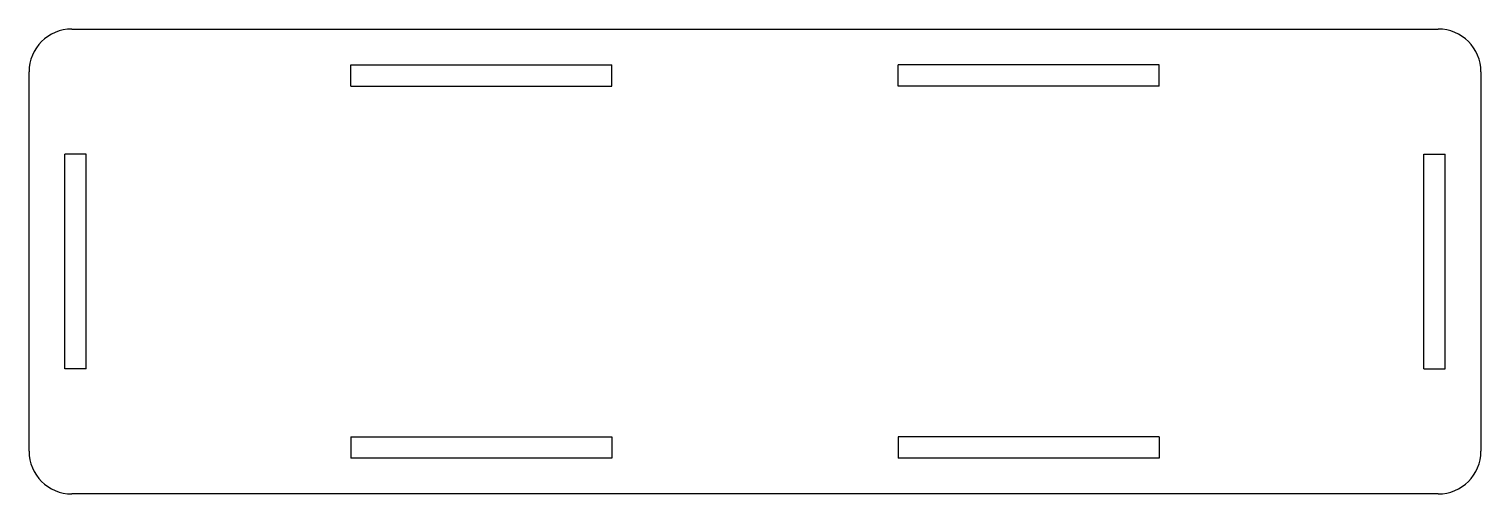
# Model space of a CAD drawing. Header units: millimetres. Extents: x -102 to 102, y -32 to 32.
import ezdxf

# ---------------------------------------------------------------- set-up
doc = ezdxf.new("R2010")
doc.units = ezdxf.units.MM

msp = doc.modelspace()

# ---------------------------------------------------------------- linework, layer by layer
at = {"color": 7, "linetype": 'Continuous', "lineweight": 25}
for p, q in [((-95.5, 32.5), (95.5, 32.5)), ((-101.5, -26.5), (-101.5, 26.5)), ((-56.5, 27.5), (-20, 27.5)), ((-56.5, 24.5), (-56.5, 27.5)), ((-20, 24.5), (-20, 27.5)), ((20, 24.5), (20, 27.5)), ((56.5, 27.5), (20, 27.5)), ((56.5, 24.5), (56.5, 27.5)), ((101.5, 26.5), (101.5, -26.5)), ((-56.5, 24.5), (-20, 24.5)), ((56.5, 24.5), (20, 24.5)), ((-96.5, -15), (-96.5, 15)), ((-93.5, 15), (-96.5, 15)), ((-93.5, -15), (-93.5, 15)), ((93.5, 15), (96.5, 15)), ((93.5, -15), (93.5, 15)), ((96.5, -15), (96.5, 15)), ((-93.5, -15), (-96.5, -15)), ((93.5, -15), (96.5, -15)), ((-56.5, -24.5), (-56.5, -27.5)), ((-56.5, -24.5), (-20, -24.5)), ((-20, -24.5), (-20, -27.5)), ((56.5, -24.5), (20, -24.5)), ((20, -24.5), (20, -27.5)), ((56.5, -24.5), (56.5, -27.5)), ((-20, -27.5), (-56.5, -27.5)), ((56.5, -27.5), (20, -27.5)), ((95.5, -32.5), (-95.5, -32.5))]:
    msp.add_line(p, q, dxfattribs=at)
for centre, start, end in [((-95.5, 26.5), 90, 180), ((95.5, 26.5), 0, 90), ((-95.5, -26.5), 180, 270), ((95.5, -26.5), 270, 0)]:
    msp.add_arc(centre, 6, start, end, dxfattribs=at)

doc.saveas('drawing.dxf')
